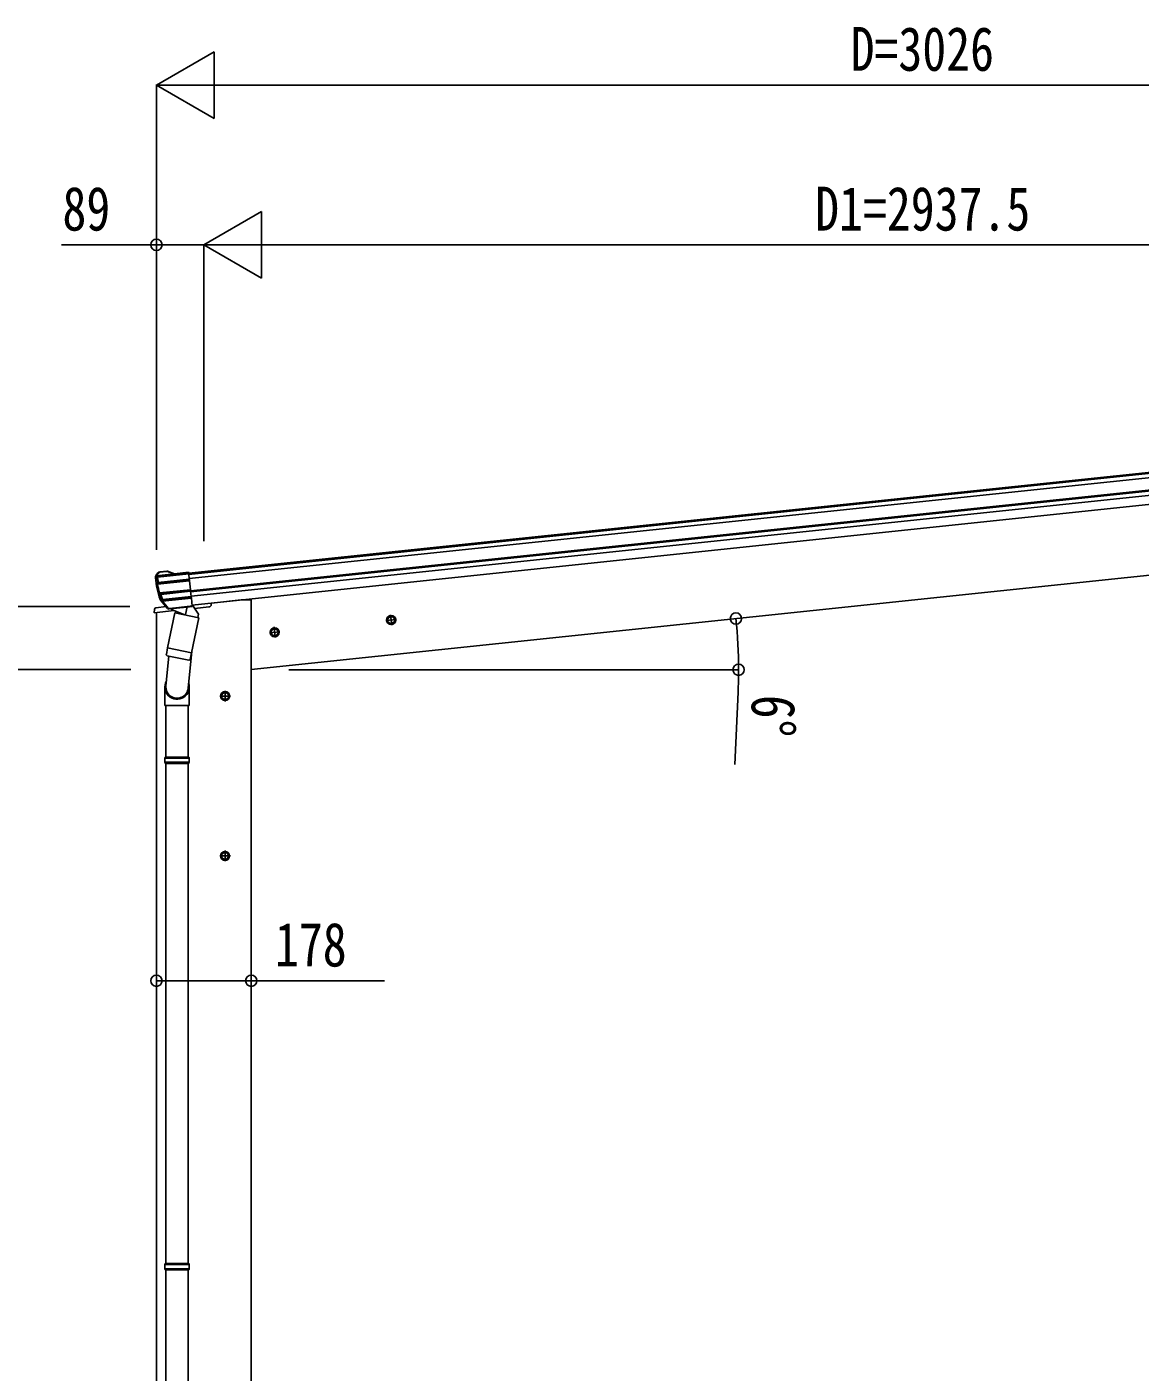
# Model space of a CAD drawing. Units: millimetres, scale not verified. Extents: x -10512 to 10512, y -7425 to 7425.
# Drawn here: x -8045 to -5955, y -2632 to -106 of the extents above; entities that cross this region are included whole.
import ezdxf
from ezdxf.enums import TextEntityAlignment as Align

# ---------------------------------------------------------------- set-up
doc = ezdxf.new("R2010")
doc.units = ezdxf.units.MM
doc.header["$LTSCALE"] = 40
for name, color, linetype in [('0-4_YKK_13', 4, 'Continuous'), ('0-5_YKK_A1', 4, 'Continuous'), ('0-6_YKK_D', 6, 'Continuous')]:
    doc.layers.add(name, color=color, linetype=linetype)
doc.styles.add('ＭＳ ゴシック', font='')
doc.styles.get('ＭＳ ゴシック').set_extended_font_data('MS Gothic')

msp = doc.modelspace()

# ---------------------------------------------------------------- linework, layer by layer
at = {"layer": '0-4_YKK_13'}
for p, q in [((-7802.08, -1135.59), (-7802.78, -1136.45)), ((-7798.58, -1131.27), (-7802.08, -1135.59)), ((-7801.82, -1135.68), (-7802.08, -1135.59)), ((-7798.53, -1131.35), (-7801.82, -1135.68)), ((-7801.51, -1136.42), (-7801.44, -1136.42)), ((-7801.44, -1136.42), (-7768.81, -1132.99)), ((-7801.11, -1135.74), (-7797.82, -1131.41)), ((-7799.3, -1138.97), (-7740.81, -1132.82)), ((-7798.58, -1131.27), (-7798.58, -1131.27)), ((-7798.58, -1131.27), (-7798.53, -1131.35)), ((-7795.22, -1129.44), (-7795.22, -1129.44)), ((-7795.21, -1129.48), (-7795.22, -1129.44)), ((-7781.74, -1128.06), (-7795.21, -1129.48)), ((-7795.16, -1129.9), (-7795.21, -1129.48)), ((-7795.16, -1129.9), (-7781.69, -1128.48)), ((-7781.73, -1128.03), (-7781.74, -1128.06)), ((-7781.69, -1128.48), (-7781.74, -1128.06)), ((-7780.84, -1128.59), (-7768.81, -1132.99)), ((-7780.45, -1128.22), (-7780.45, -1128.17)), ((-7767.78, -1132.85), (-7780.45, -1128.22)), ((-7767.65, -1132.58), (-7767.78, -1132.85)), ((-7767.65, -1132.58), (-7741.13, -1129.79)), ((-7740.92, -1131.83), (-7741.13, -1129.79)), ((-7740.81, -1132.82), (-7740.92, -1131.83)), ((-7740.81, -1132.82), (-7739.76, -1142.83)), ((-7803.45, -1138.48), (-7802.75, -1137.62)), ((-7803.37, -1140.36), (-7803.45, -1138.48)), ((-7802.75, -1137.62), (-7802.74, -1137.61)), ((-7802.75, -1137.62), (-7802.63, -1140.3)), ((-7802.74, -1137.61), (-7801.79, -1137.93)), ((-7801.79, -1137.93), (-7800.3, -1139.01)), ((-7799.41, -1137.97), (-7800.89, -1136.89)), ((-7800.3, -1139.01), (-7799.3, -1138.97)), ((-7800.3, -1139.01), (-7800.25, -1140.12)), ((-7739.47, -1145.57), (-7799.48, -1151.88)), ((-7799.48, -1151.88), (-7798, -1149.95)), ((-7799.48, -1151.88), (-7799.48, -1151.88)), ((-7799.45, -1152.18), (-7799.45, -1152.18)), ((-7799.25, -1140.05), (-7799.3, -1138.97)), ((-7798.11, -1148.96), (-7799.09, -1149.11)), ((-7739.76, -1142.83), (-7798.11, -1148.96)), ((-7739.65, -1143.82), (-7739.76, -1142.83)), ((-7739.47, -1145.57), (-7739.65, -1143.82)), ((-7739.44, -1145.87), (-7739.47, -1145.57)), ((-7737.66, -1162.75), (-7739.44, -1145.87)), ((-7795.65, -1168.85), (-7795.91, -1168.9)), ((-7795.91, -1168.9), (-7795.82, -1169.19)), ((-7795.82, -1169.19), (-7795.62, -1169.14)), ((-7737.66, -1162.75), (-7795.65, -1168.85)), ((-7795.65, -1168.85), (-7795.62, -1169.14)), ((-7795.62, -1169.14), (-7737.63, -1163.05)), ((-7794.31, -1171.69), (-7793.35, -1171.42)), ((-7780.45, -1198), (-7794.15, -1182.24)), ((-7791.96, -1179.62), (-7791.01, -1179.32)), ((-7791.37, -1180.68), (-7790.61, -1180.02)), ((-7790.35, -1181.85), (-7791.25, -1184.16)), ((-7791.25, -1184.16), (-7780.28, -1197.56)), ((-7790.38, -1184.46), (-7789.49, -1182.19)), ((-7779.47, -1197.41), (-7790.1, -1184.43)), ((-7737.63, -1163.05), (-7737.66, -1162.75)), ((-7737.48, -1164.55), (-7737.63, -1163.05)), ((-7737.37, -1165.54), (-7737.48, -1164.55)), ((-7737.37, -1165.54), (-7736.31, -1175.6)), ((-7736.21, -1176.59), (-7736.31, -1175.6)), ((-7734.43, -1193.56), (-7735.98, -1178.74)), ((-7805.03, -1199.1), (-7805.93, -1205.93)), ((-7805.93, -1205.93), (-7768.49, -1201.99)), ((-7783.48, -1194.52), (-7802.37, -1196.5)), ((-7780.28, -1197.56), (-7780.45, -1198)), ((-7767.09, -1206.32), (-7780.44, -1271.98)), ((-7770.15, -1198.11), (-7777.84, -1198.92)), ((-7777.84, -1198.92), (-7777.72, -1198.61)), ((-7777.77, -1198.11), (-7734.43, -1193.56)), ((-7777.72, -1198.61), (-7777.77, -1198.11)), ((-7777.72, -1198.61), (-7734.37, -1194.05)), ((-7777.07, -1197.96), (-7775.5, -1197.79)), ((-7775.5, -1197.79), (-7737.96, -1193.85)), ((-7773.71, -1198.26), (-7773.86, -1198.99)), ((-7773.25, -1200.12), (-7748.49, -1209.87)), ((-7769.87, -1198.17), (-7770.15, -1198.11)), ((-7744.54, -1195.51), (-7769.87, -1198.17)), ((-7722.21, -1215.45), (-7767.09, -1206.32)), ((-7764.91, -1203.4), (-7765.57, -1206.63)), ((-7744.1, -1194.88), (-7747.02, -1209.23)), ((-7744.29, -1195.39), (-7744.54, -1195.51)), ((-7734.34, -1194.35), (-7744.29, -1195.39)), ((-7737.96, -1193.85), (-7736.4, -1193.68)), ((-7734.61, -1191.79), (-7733.66, -1191.99)), ((-7734.37, -1194.05), (-7734.43, -1193.56)), ((-7734.37, -1194.05), (-7734.34, -1194.35)), ((-7733.66, -1191.99), (-7722.46, -1208.91)), ((-7729.71, -1197.92), (-7702.91, -1195.1)), ((-7722.46, -1208.91), (-7723.72, -1215.14)), ((-7698.05, -1187.55), (-7698.48, -1190.78)), ((-7735.56, -1281.11), (-7722.21, -1215.45)), ((-7778.04, -1287.26), (-7783.59, -1342.99)), ((-7782.92, -1284.22), (-7780.43, -1271.98)), ((-7782.71, -1285.62), (-7782.71, -1285.62)), ((-7781.37, -1286.58), (-7740.41, -1294.92)), ((-7735.56, -1281.11), (-7780.44, -1271.98)), ((-7735.13, -1278.97), (-7741.78, -1346.71)), ((-7735.58, -1281.1), (-7738.11, -1293.58)), ((-7785.75, -1380.15), (-7785.75, -1345.8)), ((-7739.75, -1345.49), (-7739.75, -1380.15)), ((-7739.75, -1380.15), (-7785.75, -1380.15)), ((-7783.75, -1380.15), (-7783.75, -1476.89)), ((-7741.75, -1380.15), (-7741.75, -1476.89)), ((-7785.75, -1478.89), (-7784.75, -1476.89)), ((-7739.75, -1478.89), (-7785.75, -1478.89)), ((-7739.75, -1486.89), (-7785.75, -1486.89)), ((-7740.75, -1476.89), (-7784.75, -1476.89)), ((-7740.75, -1488.89), (-7784.75, -1488.89)), ((-7783.75, -1488.89), (-7783.75, -2428.08)), ((-7741.75, -1488.89), (-7741.75, -2428.08)), ((-7739.75, -1478.89), (-7740.75, -1476.89)), ((-7739.75, -1486.89), (-7740.75, -1488.89)), ((-7739.75, -1478.89), (-7739.75, -1486.89)), ((-7785.75, -2430.08), (-7784.75, -2428.08)), ((-7739.75, -2430.08), (-7785.75, -2430.08)), ((-7739.75, -2438.08), (-7785.75, -2438.08)), ((-7740.75, -2428.08), (-7784.75, -2428.08)), ((-7740.75, -2440.08), (-7784.75, -2440.08)), ((-7783.75, -2440.08), (-7783.75, -3268.27)), ((-7741.75, -2440.08), (-7741.75, -3268.27)), ((-7739.75, -2430.08), (-7740.75, -2428.08)), ((-7739.75, -2438.08), (-7740.75, -2440.08)), ((-7739.75, -2430.08), (-7739.75, -2438.08))]:
    msp.add_line(p, q, dxfattribs=at)
for points in [[(-7740.92, -1131.83), (-7799.41, -1137.97), (-7799.3, -1138.97)], [(-7781.73, -1128.03), (-7781.74, -1128.03), (-7795.22, -1129.44)], [(-7767.65, -1132.58), (-7780.45, -1128.17), (-7780.45, -1128.17)], [(-7800.25, -1140.12), (-7802.63, -1140.3), (-7803.37, -1140.36)], [(-7799.09, -1149.11), (-7799.2, -1149.24), (-7799.61, -1149.78), (-7800.64, -1151.13)], [(-7800.25, -1140.12), (-7800.17, -1140.12), (-7799.99, -1140.1), (-7799.73, -1140.09), (-7799.41, -1140.06), (-7799.28, -1140.05), (-7799.25, -1140.05)], [(-7799.48, -1151.88), (-7799.45, -1152.18), (-7739.44, -1145.87)], [(-7799.48, -1151.88), (-7799.48, -1151.89), (-7799.48, -1151.91), (-7799.48, -1151.93), (-7799.47, -1151.97), (-7799.47, -1152.02), (-7799.46, -1152.07), (-7799.46, -1152.12), (-7799.45, -1152.18)], [(-7798.11, -1148.96), (-7798, -1149.95), (-7739.65, -1143.82)], [(-7796.57, -1170.34), (-7796.42, -1170.43), (-7795.82, -1170.78), (-7794.31, -1171.69)], [(-7793.45, -1170.43), (-7794.52, -1169.8), (-7795.62, -1169.14)], [(-7791.96, -1179.62), (-7792.24, -1179.78), (-7793.54, -1180.52), (-7794.74, -1181.2)], [(-7794.15, -1182.24), (-7792.73, -1181.45), (-7791.37, -1180.68)], [(-7737.48, -1164.55), (-7793.45, -1170.43), (-7793.35, -1171.42), (-7737.37, -1165.54)], [(-7791.96, -1179.62), (-7791.89, -1179.82), (-7791.37, -1180.68)], [(-7791.37, -1180.68), (-7790.35, -1181.85), (-7789.59, -1181.2), (-7790.61, -1180.02)], [(-7790.61, -1180.02), (-7790.96, -1179.45), (-7791.01, -1179.32)], [(-7790.1, -1184.43), (-7735.98, -1178.74), (-7736.21, -1176.59)], [(-7736.31, -1175.6), (-7789.59, -1181.2), (-7789.49, -1182.19), (-7736.21, -1176.59)], [(-7785.75, -1478.89), (-7785.75, -1486.89), (-7784.75, -1488.89)], [(-7785.75, -2430.08), (-7785.75, -2438.08), (-7784.75, -2440.08)]]:
    msp.add_lwpolyline(points, dxfattribs=at)
for centre, radius, start, end in [((-7801.42, -1137.44), 1.02, 95.19883, 172.2472), ((-7801.51, -1136.29), 0.687, 53.89794, 116.88217), ((-7794.7, -1134.42), 5, 96.04426, 140.95574), ((-7798.22, -1131.96), 0.687, 53.89794, 116.88217), ((-7781.42, -1131.01), 3, 71.02369, 95.97631), ((-7780.27, -1128.79), 0.603, 107.74508, 160.50267), ((-7602.47, -1119.24), 202, 186, 197.86084), ((-7800.78, -1137.89), 1, 96.21348, 182.31671), ((-7799.66, -1150.86), 1.01, 194.98368, 262.63934), ((-7602.47, -1119.24), 200.71, 189.14055, 194.74793), ((-7799.44, -1150.97), 1.2, 187.34371, 269.48942), ((-7799.3, -1138.97), 1, 96.21348, 182.31671), ((-7602.47, -1119.24), 198.88, 186.02738, 188.63773), ((-7799.61, -1151.15), 0.741, 255.49318, 279.47841), ((-7602.47, -1119.24), 199.71, 189.49199, 194.39808), ((-7602.47, -1119.24), 197.88, 186.03627, 188.63773), ((-7798.1, -1148.96), 1, 188.8736, 275.76413), ((-7795.41, -1170), 1.21, 114.7612, 195.92321), ((-7795.52, -1170.2), 1.06, 106.58234, 187.14785), ((-7791.88, -1180.28), 3, 197.86084, 221), ((-7793.34, -1171.43), 1, 96.27585, 195.03896), ((-7602.47, -1119.24), 198.88, 195.29068, 197.67487), ((-7602.47, -1119.24), 197.88, 195.29068, 197.67487), ((-7789.59, -1181.2), 1, 221.11699, 275.88301), ((-7802.05, -1199.49), 3, 96, 172.5), ((-7778.19, -1196.03), 3, 221, 266.7053), ((-7780, -1196.83), 0.781, 249.36043, 312.775), ((-7777.12, -1197.46), 0.5, 240.73754, 276), ((-7774.2, -1198.16), 0.5, 348.5, 96), ((-7772.88, -1199.19), 1, 168.5, 248.5), ((-7748.02, -1208.95), 1.03, 242.53897, 344.46569), ((-7743.52, -1195.04), 0.604, 93.09842, 164.70595), ((-7736.45, -1193.19), 0.5, 276, 311.26246), ((-7703.44, -1190.13), 5, 276, 352.5), ((-7781.02, -1284.65), 1.95, 167.54017, 209.97766), ((-7780.98, -1284.62), 2, 209.90962, 258.5), ((-7740.02, -1292.96), 2, 258.5, 341.96843), ((-7755.75, -1345.8), 30, 177.45142, 180)]:
    msp.add_arc(centre, radius, start, end, dxfattribs=at)
for centre, major_axis, ratio, start_param, end_param in [((-7800.45, -1138.34), (1.9, 2.34), 0.995767, 1.5707963, 2.2972137), ((-7799.75, -1137.48), (-0.85, 2.88), 0.996996, 0.606433, 1.3293315), ((-7799.43, -1137.59), (-1.97, 2.35), 0.969265, 0.2086226, 0.79523), ((-7796.9, -1133.96), (-5.48, -2.51), 0.24881, 5.8190815, 5.8226003), ((-7798.59, -1136.91), (-5.41, 3.43), 0.200288, 1.1306186, 1.2606172), ((-7799.49, -1137.02), (-1.35, 1.57), 0.953986, 0.2019962, 0.5830402), ((-7794.58, -1134.63), (-1.59, 4.94), 0.961456, 6.0845906, 6.8684438), ((-7794.64, -1134.06), (-1.3, 3.99), 0.951804, 6.0834781, 6.8673313), ((-7781.44, -1131.14), (0.03, 3.09), 0.969687, 5.9571912, 6.3926966), ((-7781.5, -1130.57), (0.02, 2.09), 0.954331, 5.9585606, 6.3940659), ((-7770.12, -1133.06), (-2.34, -0.21), 0.02349, 2.1619484, 3.1276071), ((-7798.48, -1137.9), (-5.85, 4.27), 0.292394, 1.0595315, 1.1958226), ((-7790.5, -1183.5), (-0.999, -0.156), 0.957676, 0.5798185, 1.5378081), ((-7789.71, -1184.46), (-1.21, -0.1), 0.057449, 5.0298397, 5.296662), ((-7778, -1195.55), (0.45, 3.05), 0.972468, 2.4264316, 3.3844213), ((-7777.95, -1196.04), (0.32, 2.06), 0.958259, 2.4310182, 3.3890078), ((-7778.1, -1195.81), (-3.02, -2.79), 0.650902, 0.9542299, 1.0270405), ((-7778.15, -1195.93), (-1.1, -2.8), 0.997631, 0.3902369, 0.4789948), ((-7762.75, -1345.49), (23, 0), 0.996195, 2.621936, 6.6074797), ((-7762.75, -1345.49), (21, 0), 0.996195, 3.0215498, 6.2247991)]:
    msp.add_ellipse(centre, major_axis=major_axis, ratio=ratio, start_param=start_param, end_param=end_param, dxfattribs=at)
at = {"layer": '0-5_YKK_A1'}
for p, q in [((-7740.92, -1131.78), (-4836.84, -826.55)), ((-7740.71, -1133.83), (-4836.62, -828.59)), ((-7739.87, -1141.78), (-4835.79, -836.55)), ((-7737.43, -1165.03), (-4833.34, -859.79)), ((-7737.26, -1166.59), (-4833.18, -861.36)), ((-7736.43, -1174.55), (-4832.34, -869.31)), ((-4830.56, -886.22), (-7734.65, -1191.45)), ((-7642.45, -1182), (-7698.09, -1187.85)), ((-7642.45, -1182), (-7623.45, -1182)), ((-7623.45, -1182), (-7623.45, -4062.5)), ((-7801.45, -1205.46), (-7801.45, -4062.5)), ((-7361.54, -1212.16), (-7367.62, -1216.57)), ((-7359.71, -1229.57), (-7361.8, -1209.68)), ((-7354.69, -1215.21), (-7361.54, -1212.16)), ((-7580.33, -1235.16), (-7586.4, -1239.57)), ((-7578.5, -1252.57), (-7580.59, -1232.68)), ((-7573.47, -1238.21), (-7580.33, -1235.16)), ((-7350.81, -1218.58), (-7370.7, -1220.67)), ((-7367.62, -1216.57), (-7366.83, -1224.04)), ((-7366.83, -1224.04), (-7359.97, -1227.09)), ((-7569.6, -1241.58), (-7589.49, -1243.67)), ((-7586.4, -1239.57), (-7585.62, -1247.03)), ((-7585.62, -1247.03), (-7578.76, -1250.09)), ((-7662.49, -1362.5), (-7682.49, -1362.5)), ((-7672.49, -1354.99), (-7678.99, -1358.74)), ((-7678.99, -1358.74), (-7678.99, -1366.25)), ((-7672.49, -1372.5), (-7672.49, -1352.5)), ((-7665.99, -1358.74), (-7672.49, -1354.99)), ((-7678.99, -1366.25), (-7672.49, -1370)), ((-7662.52, -1662.56), (-7682.52, -1662.56)), ((-7672.52, -1655.05), (-7679.02, -1658.8)), ((-7679.02, -1658.8), (-7679.02, -1666.31)), ((-7679.02, -1666.31), (-7672.52, -1670.06)), ((-7672.52, -1672.56), (-7672.52, -1652.56)), ((-7666.02, -1658.8), (-7672.52, -1655.05))]:
    msp.add_line(p, q, dxfattribs=at)
for points in [[(-4823.38, -888.39), (-4809.88, -1016.77), (-7623.45, -1312.49)], [(-7359.97, -1227.09), (-7353.9, -1222.68), (-7354.69, -1215.21)], [(-7578.76, -1250.09), (-7572.69, -1245.67), (-7573.47, -1238.21)], [(-7672.49, -1370), (-7665.99, -1366.25), (-7665.99, -1358.74)], [(-7672.52, -1670.06), (-7666.02, -1666.31), (-7666.02, -1658.8)]]:
    msp.add_lwpolyline(points, dxfattribs=at)
for centre, radius in [((-7360.76, -1219.63), 8.5), ((-7360.76, -1219.63), 7.7), ((-7579.55, -1242.62), 8.5), ((-7579.55, -1242.62), 7.7), ((-7579.55, -1242.62), 6.5), ((-7360.76, -1219.63), 6.5), ((-7672.49, -1362.5), 8.5), ((-7672.49, -1362.5), 7.7), ((-7672.49, -1362.5), 6.5), ((-7672.52, -1662.56), 8.5), ((-7672.52, -1662.56), 7.7), ((-7672.52, -1662.56), 6.5)]:
    msp.add_circle(centre, radius, dxfattribs=at)
at = {"layer": '0-6_YKK_D'}
for p, q in [((-7801.33, -214.96), (-7693.07, -152.46)), ((-7693.07, -277.46), (-7693.07, -152.46)), ((-7801.33, -1087.84), (-7801.33, -213.96)), ((-7801.33, -214.96), (-7693.07, -277.46)), ((-7801.33, -214.96), (-7584.82, -214.96)), ((-7676.33, -214.96), (-4899.94, -214.96)), ((-7712.49, -514.96), (-7604.23, -452.46)), ((-7604.23, -577.46), (-7604.23, -452.46)), ((-7801.49, -1087.81), (-7801.49, -513.96)), ((-7712.49, -1071.47), (-7712.49, -513.96)), ((-7712.49, -1071.47), (-7712.49, -513.96)), ((-7712.49, -514.96), (-7604.23, -577.46)), ((-7712.49, -514.96), (-7495.98, -514.96)), ((-7587.49, -514.96), (-4899.94, -514.96)), ((-7851.42, -1194.3), (-8913.45, -1194.3)), ((-7849.73, -1312.5), (-8313.45, -1312.5)), ((-7552.82, -1312.89), (-6707.33, -1312.89)), ((-6709.31, -1355.37), (-6715.6, -1491.23))]:
    msp.add_line(p, q, dxfattribs=at)
for points in [[(-7712.49, -514.96), (-7801.49, -514.96), (-7979.99, -514.96)], [(-7801.49, -1897.05), (-7623.49, -1897.05), (-7372.99, -1897.05)]]:
    msp.add_lwpolyline(points, dxfattribs=at)
for centre in [(-7801.49, -514.96), (-6713.37, -1216.84), (-6708.33, -1312.89), (-7801.49, -1897.05), (-7623.49, -1897.05)]:
    msp.add_circle(centre, 10.62, dxfattribs=at)
for start, end in [(360, 6), (357.34965, 360)]:
    msp.add_arc((-7627.19, -1312.89), 918.85, start, end, dxfattribs=at)

# ---------------------------------------------------------------- texts
at = {"layer": '0-6_YKK_D', "style": 'ＭＳ ゴシック', "width": 0.8}
for s, p in [('D=3026', (-6498.14, -212.96)), ('89', (-7977.99, -512.96)), ('D1=2937.5', (-6564.72, -512.96)), ('178', (-7578.99, -1895.05))]:
    msp.add_text(s, height=82.48, dxfattribs=at).set_placement(p, align=Align.BOTTOM_LEFT)
msp.add_text('6°', height=82.48, rotation=267.35, dxfattribs=at).set_placement((-6707.41, -1357.46), align=Align.BOTTOM_LEFT)

doc.saveas('drawing.dxf')
